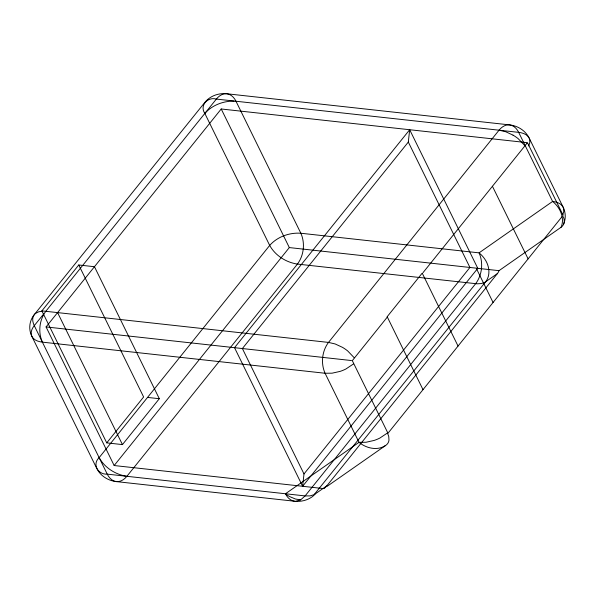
<?xml version="1.0" encoding="UTF-8"?>
<svg xmlns="http://www.w3.org/2000/svg" width="595" height="595" viewBox="0 0 595 595"><rect width="100%" height="100%" fill="white"/><g stroke="black" fill="none" stroke-linecap="round" stroke-linejoin="round"><path stroke-width="0.89" d="M302.624 486.279L303.993 473.947L469.931 267.46L408.311 142.064L409.68 129.725L477.778 268.323L302.624 486.279L234.519 347.681L409.68 129.725M564.35 222.158L563.562 224.263A8.077 7.326 6.1 0 1 561.055 227.283L499.012 270.666A10.509 9.527 6.1 0 1 497.375 273.596L326.841 485.825A17.463 15.842 6.1 0 1 323.844 488.607M561.055 227.283C563.792 221.162 562.297 213.94 558.824 208.436A29.936 27.147 6.1 0 0 553.975 202.612L552.614 201.437L518.669 132.358C516.936 128.736 513.753 125.352 509.565 124.89L226.874 93.772A24.187 21.941 6.1 0 0 204.844 102.385L34.302 314.606C31.758 317.775 32.576 322.282 34.279 325.644L107.249 474.141C108.989 477.763 112.172 481.147 116.36 481.608L294.584 501.228A24.187 21.941 6.1 0 0 310.33 497.985L311.877 497.004A16.02 14.525 6.1 0 0 315.023 494.088M528.687 145.946L529.773 142.822L529.773 139.87A8.218 7.452 6.1 0 0 529.178 138.085C527.207 134.269 522.678 132.811 518.669 132.358L235.984 101.239C224.568 100.406 212.46 104.757 204.829 113.422L269.691 245.423C275.247 255.538 286.113 262.417 297.433 264.083L477.138 283.815L481.273 283.57L484.657 282.432L497.39 273.603M562.632 215.026L563.71 211.902L563.718 208.942A8.218 7.452 6.1 0 0 563.123 207.164L529.178 138.085A24.187 21.941 6.1 0 0 509.565 124.89M99.142 457.637C104.698 467.752 115.564 474.639 126.884 476.305L305.109 495.918L310.077 495.895L314.108 494.646L485.572 281.866C490.793 275.351 489.365 265.787 484.895 259.264A29.966 27.177 6.1 0 0 480.641 254.236L479.072 252.86L300.847 233.24C289.43 232.407 277.322 236.758 269.691 245.423L99.142 457.637C91.846 464.301 98.22 474.87 107.249 474.141L126.423 476.253M41.881 310.873L78.756 264.983L94.456 266.716L159.319 398.71L122.444 444.599L106.743 442.866L41.881 310.873L328.492 342.415L335.141 343.955L342.475 347.346A41.739 37.857 6.1 0 1 347.666 350.924L354.211 357.736M43.502 314.167L34.279 325.644C31.885 328.544 30.1 332.761 31.885 336.413L96.747 468.414A24.187 21.941 6.1 0 0 116.36 481.608C120.547 482.069 124.392 479.458 126.884 476.305L297.433 264.083C303.911 255.441 305.28 243.095 300.847 233.24L235.984 101.239C234.244 97.617 231.061 94.233 226.874 93.772M80.288 268.397L45.808 311.304C39.322 319.939 37.954 332.293 42.386 342.14L325.078 373.258L332.107 373.177L340.095 371.392A41.717 37.835 6.1 0 0 345.874 369.012L353.534 363.902M80.377 268.286L216.357 99.082C218.767 96.033 222.404 93.497 226.457 93.742M323.858 488.621L114.166 465.535L46.06 326.938L221.221 108.982L526.664 142.607L527.029 143.127M106.743 442.866L143.618 396.984L78.756 264.983M114.166 465.535L289.319 247.579L499.012 270.666M408.311 142.064L242.373 348.544L303.993 473.947M509.141 124.853C505.096 124.608 501.459 127.152 499.041 130.201L328.492 342.415C322.014 351.057 320.638 363.404 325.078 373.258L359.023 442.33C366.178 448.266 377.342 451.017 385.508 445.521M387.055 316.867L422.026 273.358M422.986 272.696L527.46 142.688L563.138 215.293M562.104 216.573L387.977 433.249L352.307 360.644L387.338 317.053L423.008 389.658M294.584 501.228C290.397 500.767 287.214 497.383 285.474 493.761L359.023 442.33L366.051 442.256L374.032 440.464A41.717 37.835 6.1 0 0 379.818 438.084L387.471 432.974L388.743 436.47L388.981 440.107A8.345 7.564 6.1 0 1 385.924 445.268L327.22 486.264M315.023 494.088L326.841 485.825M295.841 501.273L300.713 499.807L305.109 495.918L475.65 283.696C482.136 275.061 483.504 262.707 479.072 252.86L552.614 201.437C556.615 201.883 561.144 203.341 563.123 207.164A24.187 21.941 6.1 0 1 564.662 221.042M42.446 311.178L38.69 311.795L35.328 313.558A8.152 7.393 6.1 0 0 34.302 314.606A24.187 21.941 6.1 0 0 31.885 336.413C33.863 340.228 38.385 341.694 42.386 342.14M300.49 499.889L295.365 498.989L289.594 496.565A28.322 25.689 6.1 0 1 285.474 493.753M234.088 101.031L216.357 99.082C207.819 96.539 199.325 105.486 204.829 113.422M46.06 326.938L234.296 347.659M234.519 347.681L351.504 360.555M147.932 397.46L159.319 398.71M499.041 130.201L505.69 131.733L513.024 135.132M524.76 145.515L518.215 138.702A41.739 37.857 6.1 0 0 513.024 135.132M492.429 186.28L528.107 258.885M476.536 268.814L483.482 282.96M483.951 283.912L493.077 302.476M422.368 273.462L458.046 346.067M221.221 108.982L289.319 247.579M57.581 312.598L122.444 444.599M563.324 216.729A14.57 13.216 6.1 0 1 564.239 221.526L564.164 221.92A9.453 8.568 6.1 0 1 563.577 224.27"/></g></svg>
